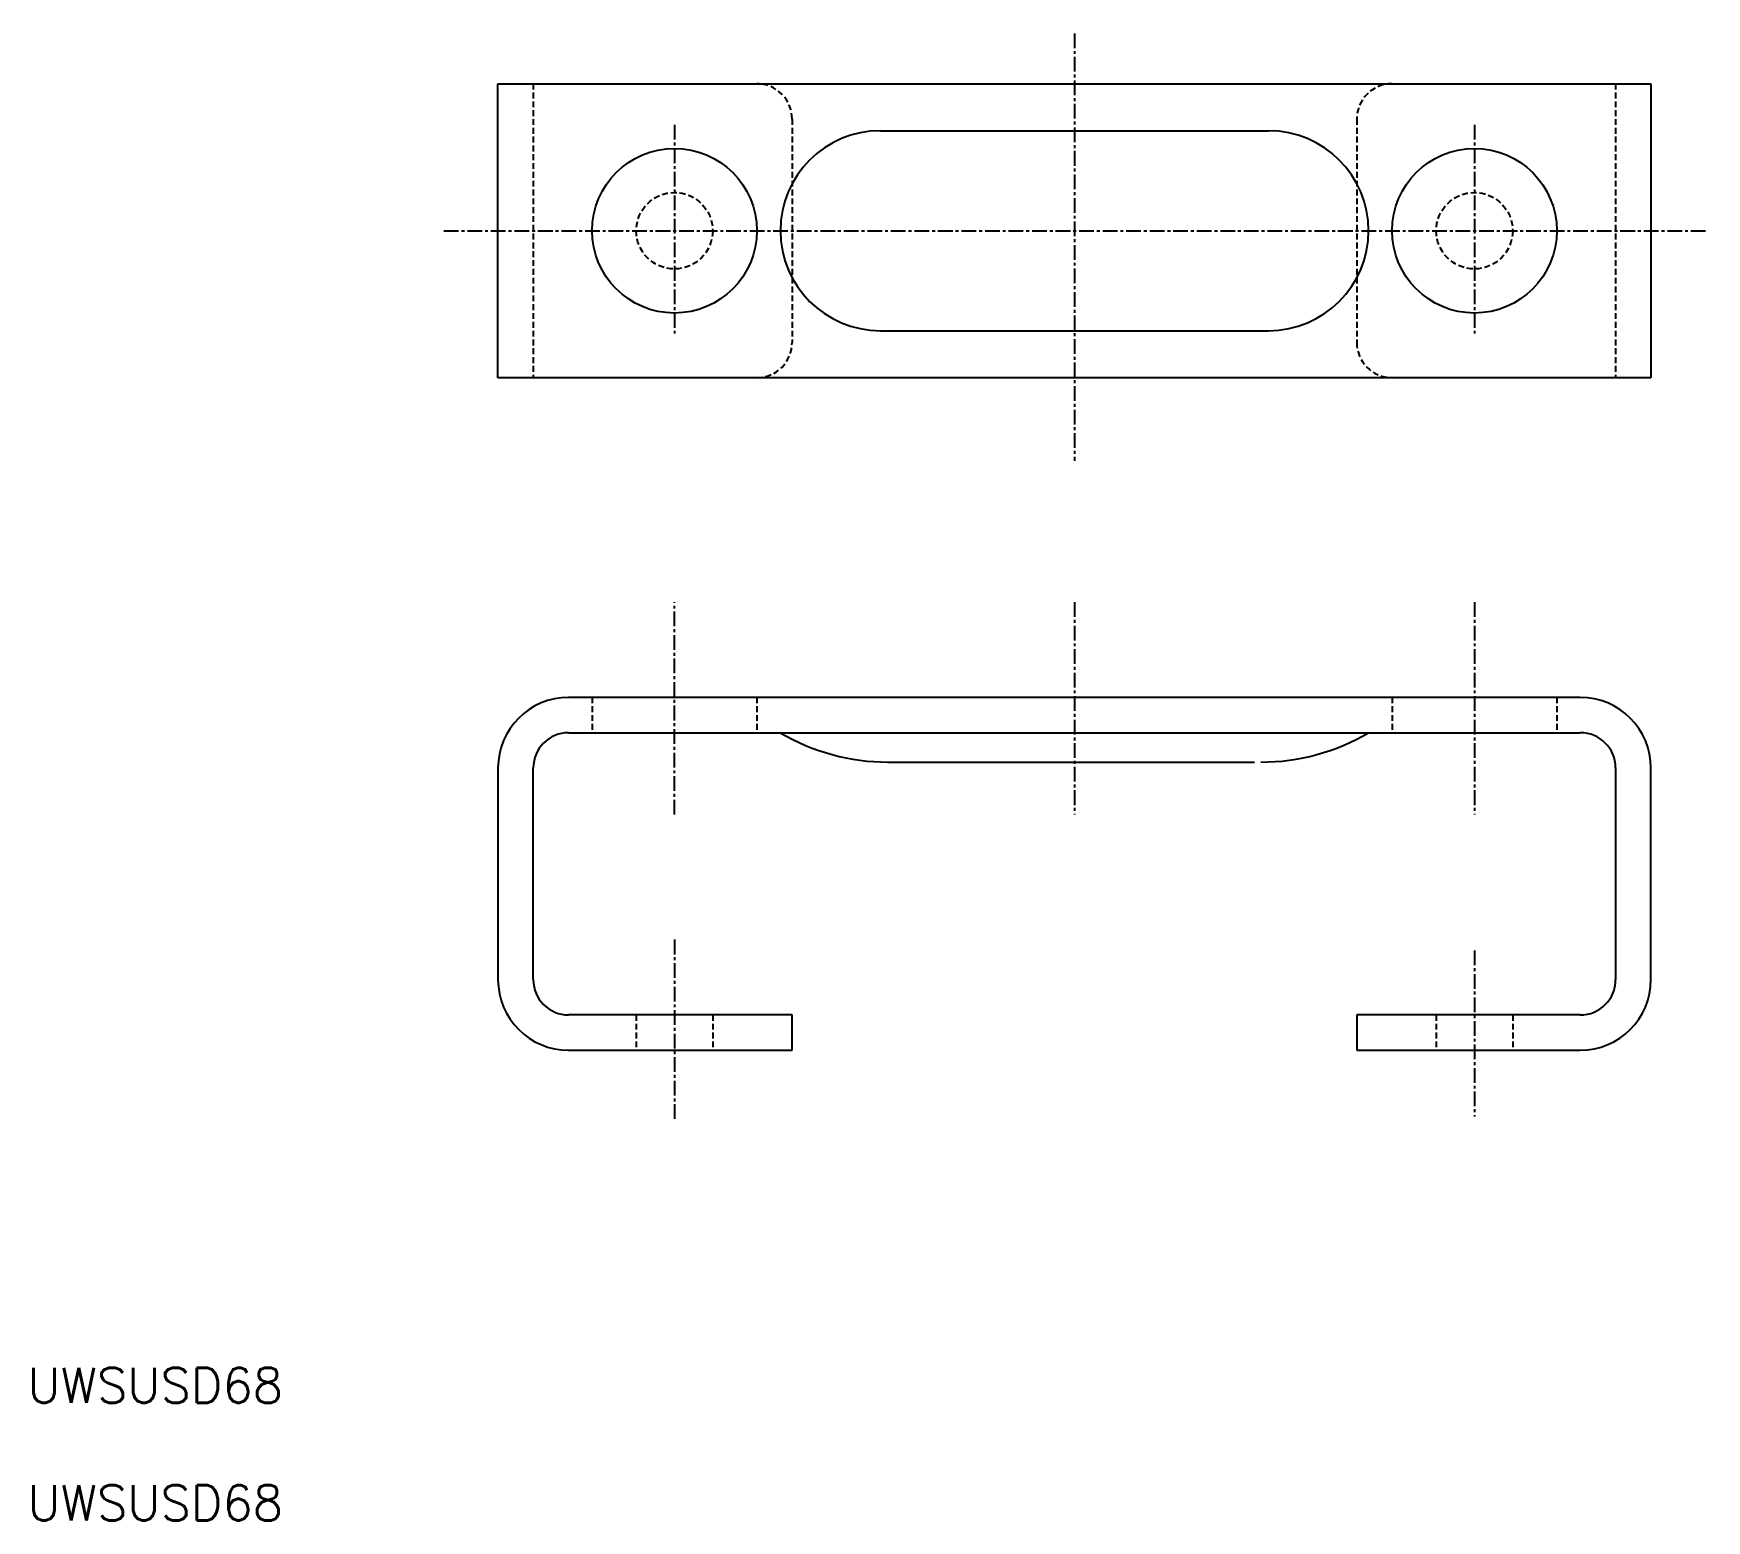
# Model space of a CAD drawing. Extents: x 11 to 153, y 10 to 136.
import ezdxf

# ---------------------------------------------------------------- set-up
doc = ezdxf.new("R2010")
doc.units = 0
doc.linetypes.add('CENTER', pattern=[2, 1.25, -0.25, 0.25, -0.25])
doc.linetypes.add('DASHED', pattern=[0.75, 0.5, -0.25])
doc.layers.get('0').update_dxf_attribs({"linetype": 'CONTINUOUS'})
doc.layers.add('CENTER', color=1, linetype='CENTER')
doc.styles.get("Standard").update_dxf_attribs({"font": 'txt.shx'})

msp = doc.modelspace()

# ---------------------------------------------------------------- linework, layer by layer
at = {"color": 7, "linetype": 'CONTINUOUS'}
for p, q in [((50, 132.19), (148, 132.19)), ((50, 107.19), (50, 132.19)), ((148, 132.19), (148, 107.19)), ((82.5, 128.19), (115.5, 128.19)), ((82.5, 111.19), (115.5, 111.19)), ((148, 107.19), (50, 107.19)), ((142, 80), (56, 80)), ((56, 77), (142, 77)), ((50, 74), (50, 56)), ((53, 56), (53, 74)), ((83.15, 74.5), (114.31, 74.5)), ((145, 74), (145, 56)), ((148, 56), (148, 74)), ((75, 53), (56, 53)), ((75, 50), (75, 53)), ((123, 53), (123, 50)), ((142, 53), (123, 53)), ((56, 50), (75, 50)), ((123, 50), (142, 50))]:
    msp.add_line(p, q, dxfattribs=at)
at = {"color": 3, "linetype": 'DASHED'}
for p, q in [((53, 132.19), (53, 107.19)), ((145, 132.19), (145, 107.19)), ((75, 129.19), (75, 110.19)), ((123, 129.19), (123, 110.19)), ((58, 80), (58, 77)), ((72, 80), (72, 77)), ((126, 80), (126, 77)), ((140, 80), (140, 77)), ((61.75, 53), (61.75, 50)), ((68.25, 53), (68.25, 50)), ((129.75, 53), (129.75, 50)), ((136.25, 53), (136.25, 50))]:
    msp.add_line(p, q, dxfattribs=at)
at = {"color": 7, "linetype": 'CONTINUOUS'}
for centre in [(65, 119.69), (133, 119.69)]:
    msp.add_circle(centre, 7, dxfattribs=at)
at = {"color": 3, "linetype": 'DASHED'}
for centre in [(65, 119.69), (133, 119.69)]:
    msp.add_circle(centre, 3.25, dxfattribs=at)
for centre, start, end in [((72, 129.19), 0, 90), ((126, 129.19), 90, 180), ((72, 110.19), 270, 0), ((126, 110.19), 180, 270)]:
    msp.add_arc(centre, 3, start, end, dxfattribs=at)
at = {"color": 7, "linetype": 'CONTINUOUS'}
for centre, radius, start, end in [((82.5, 119.69), 8.5, 90, 270), ((115.5, 119.69), 8.5, 270, 90), ((56, 74), 6, 90, 180), ((142, 74), 6, 0, 90), ((56, 74), 3, 90, 180), ((83.15, 92.5), 18, 239.4416, 270), ((114.85, 92.5), 18, 270, 300.5584), ((142, 74), 3, 0, 90), ((56, 56), 6, 180, 270), ((56, 56), 3, 180, 270), ((142, 56), 3, 270, 0), ((142, 56), 6, 270, 0)]:
    msp.add_arc(centre, radius, start, end, dxfattribs=at)
at = {"layer": 'CENTER', "color": 1, "linetype": 'CENTER'}
for p, q in [((99, 136.47), (99, 100.13)), ((65, 128.69), (65, 110.69)), ((133, 128.69), (133, 110.69)), ((45.4, 119.69), (152.73, 119.69)), ((65, 70.05), (65, 88.1)), ((99, 88.1), (99, 70.05)), ((133, 88.1), (133, 70.05)), ((65, 59.4), (65, 44.13)), ((133, 58.48), (133, 44.36))]:
    msp.add_line(p, q, dxfattribs=at)

# ---------------------------------------------------------------- texts
at = {"color": 7, "linetype": 'CONTINUOUS'}
for p in [(10, 20), (10, 10)]:
    msp.add_text('UWSUSD68', height=3, dxfattribs=at).set_placement(p)

doc.saveas('drawing.dxf')
